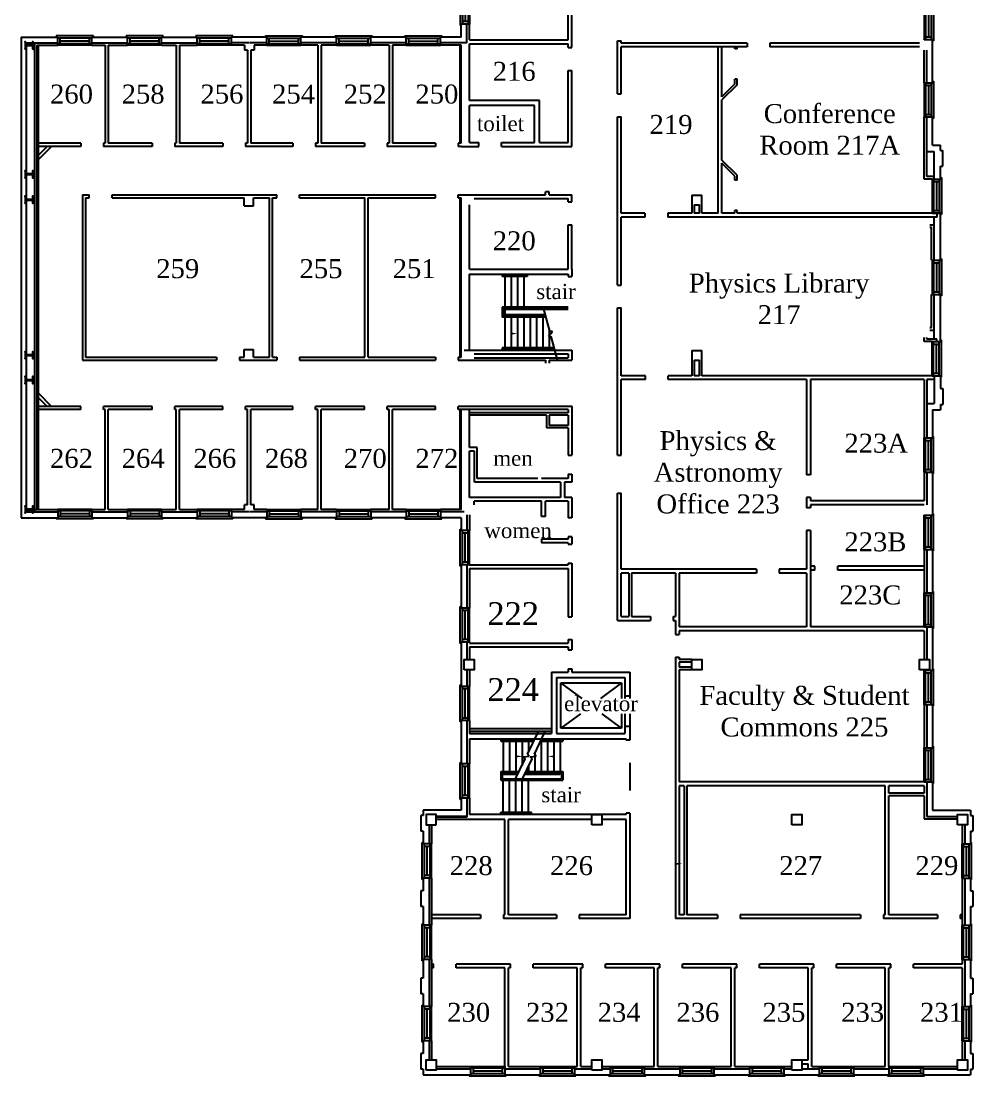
# Model space of a CAD drawing. Extents: x 1193 to 2698, y 95 to 2621.
# Drawn here: x 1193 to 2698, y 95 to 1763 of the extents above; entities that cross this region are included whole.
import ezdxf

# ---------------------------------------------------------------- set-up
doc = ezdxf.new("R2010")
doc.units = 0
doc.header["$LTSCALE"] = 40
doc.header["$MEASUREMENT"] = 0
doc.layers.get('0').update_dxf_attribs({"linetype": 'CONTINUOUS'})
for name, color, linetype in [('A-FLOR-ELTR', 3, 'CONTINUOUS'), ('A-FLOR-STRS', 1, 'CONTINUOUS'), ('A-GLAZ', 4, 'CONTINUOUS'), ('A-STRS-RAIL', 1, 'CONTINUOUS'), ('A-WALL', 14, 'CONTINUOUS'), ('S-COLS', 7, 'CONTINUOUS')]:
    doc.layers.add(name, color=color, linetype=linetype)
doc.styles.add('SIMPLEX', font='TIMES.TTF', dxfattribs={"height": 36})

# ---------------------------------------------------------------- blocks, each defined once
blk = doc.blocks.new('AD081', base_point=(976.415, 314.205))
for p, q in [((976.353, 314.849), (976.314, 314.205)), ((976.353, 314.849), (976.477, 313.561)), ((975.415, 314.205), (976.314, 314.205)), ((976.477, 313.561), (976.516, 314.205)), ((976.516, 314.205), (977.415, 314.205))]:
    blk.add_line(p, q)
blk = doc.blocks.new('WDO')
at = {"layer": 'A-GLAZ'}
for p, q in [((2681.4, 408.1), (2681.4, 462.1)), ((2683.6, 408.1), (2683.6, 462.1)), ((2683.6, 458.1), (2692.6, 458.1)), ((2688.1, 412.1), (2688.1, 458.1)), ((2692.6, 408.1), (2692.6, 462.1)), ((2696.3, 464.4), (2694.4, 464.4)), ((2696.3, 405.8), (2696.3, 464.4)), ((2683.6, 412.1), (2692.6, 412.1)), ((2694.4, 405.8), (2696.3, 405.8))]:
    blk.add_line(p, q, dxfattribs=at)
at = {"layer": 'A-WALL'}
for p, q in [((2681.4, 462.1), (2694.4, 462.1)), ((2681.4, 408.1), (2694.4, 408.1))]:
    blk.add_line(p, q, dxfattribs=at)

msp = doc.modelspace()

# ---------------------------------------------------------------- linework, layer by layer
at = {"color": 0, "lineweight": -2}
for p, q in [((2016.4, 980), (2016.4, 1004)), ((2016.4, 944), (2016.4, 938))]:
    msp.add_line(p, q, dxfattribs=at)
at = {"layer": 'A-FLOR-ELTR'}
for p, q in [((2047, 717), (2143, 717)), ((2047, 645), (2047, 717)), ((2080.3, 692), (2047, 717)), ((2143, 717), (2109.7, 692)), ((2143, 717), (2143, 692)), ((2077.7, 668), (2047, 645)), ((2143, 645), (2112.3, 668)), ((2143, 668), (2143, 645)), ((2143, 645), (2047, 645))]:
    msp.add_line(p, q, dxfattribs=at)
at = {"layer": 'A-FLOR-STRS'}
for p, q in [((1958.2, 1363), (1958.2, 1243)), ((1968.2, 1363), (1968.2, 1307)), ((1978.2, 1363), (1978.2, 1307)), ((1988.2, 1363), (1988.2, 1307)), ((1968.2, 1299), (1968.2, 1243)), ((1978.2, 1299), (1978.2, 1243)), ((1988.2, 1299), (1988.2, 1243)), ((1998.2, 1299), (1998.2, 1243)), ((2008.2, 1299), (2008.2, 1243)), ((2018.2, 1299), (2018.2, 1243)), ((2028.2, 1276.4), (2028.2, 1243)), ((1955.8, 628.5), (1955.8, 572.5)), ((1965.8, 628.5), (1965.8, 572.5)), ((1975.8, 628.5), (1975.8, 572.5)), ((1985.8, 628.5), (1985.8, 586.2)), ((1995.8, 628.5), (1995.8, 607.2)), ((2015.8, 628.5), (2015.8, 572.5)), ((2025.8, 628.5), (2025.8, 572.5)), ((2035.8, 628.5), (2035.8, 572.5)), ((2045.8, 628.5), (2045.8, 572.5)), ((2005.8, 606.4), (2005.8, 572.5)), ((1995.8, 585.4), (1995.8, 572.5)), ((1955.8, 508.5), (1955.8, 564.5)), ((1965.8, 508.5), (1965.8, 564.5)), ((1975.8, 508.5), (1975.8, 564.5)), ((1985.8, 508.5), (1985.8, 564.5)), ((1995.8, 508.5), (1995.8, 564.5))]:
    msp.add_line(p, q, dxfattribs=at)
for points in [[(1969.3, 1270.6), (1969.3, 1267.6), (1978.3, 1269.1)], [(1977.3, 602), (1977.3, 599), (1986.3, 600.5)], [(2035.2, 599), (2035.2, 602), (2026.2, 600.5)]]:
    msp.add_solid(points, dxfattribs=at)
at = {"layer": 'A-GLAZ'}
for p, q in [((1827.4, 405.8), (1827.4, 464.4)), ((1827.4, 464.4), (1829.4, 464.4)), ((1831.2, 408.1), (1831.2, 462.1)), ((1840.2, 458.1), (1831.2, 458.1)), ((1835.7, 412.1), (1835.7, 458.1)), ((1840.2, 408.1), (1840.2, 462.1)), ((1842.4, 408.1), (1842.4, 462.1)), ((2681.4, 408.1), (2681.4, 462.1)), ((2683.6, 408.1), (2683.6, 462.1)), ((2683.6, 458.1), (2692.6, 458.1)), ((2688.1, 412.1), (2688.1, 458.1)), ((2692.6, 408.1), (2692.6, 462.1)), ((2696.3, 464.4), (2694.4, 464.4)), ((2696.3, 405.8), (2696.3, 464.4)), ((1829.4, 405.8), (1827.4, 405.8)), ((1840.2, 412.1), (1831.2, 412.1)), ((2683.6, 412.1), (2692.6, 412.1)), ((2694.4, 405.8), (2696.3, 405.8))]:
    msp.add_line(p, q, dxfattribs=at)
at = {"layer": 'A-STRS-RAIL'}
for p, q in [((1954.2, 1363), (1954.2, 1359.1)), ((1993.7, 1359.1), (1954.2, 1359.1)), ((1956.2, 1363), (1956.2, 1361.1)), ((1991.7, 1361.1), (1956.2, 1361.1)), ((1991.7, 1363), (1991.7, 1361.1)), ((1993.7, 1363), (1993.7, 1359.1)), ((2058.4, 1311), (1954.2, 1311)), ((1954.2, 1311), (1954.2, 1295)), ((2058.4, 1309), (1956.2, 1309)), ((1956.2, 1309), (1956.2, 1297)), ((2058.4, 1307), (1958.2, 1307)), ((2023.2, 1295), (1954.2, 1295)), ((2022.7, 1297), (1956.2, 1297)), ((2022.2, 1299), (1958.2, 1299)), ((2036.1, 1246.8), (1954.2, 1246.8)), ((1954.2, 1246.8), (1954.2, 1243)), ((2036.7, 1244.8), (1956.2, 1244.8)), ((1956.2, 1244.8), (1956.2, 1243)), ((1952.1, 628.5), (1952.1, 624.6)), ((1952.1, 624.6), (2004.1, 624.6)), ((1954.1, 628.5), (1954.1, 626.6)), ((1954.1, 626.6), (2005.1, 626.6)), ((2005.8, 628.5), (2005.8, 628.1)), ((2014.5, 624.6), (2049.8, 624.6)), ((2015.5, 626.6), (2047.8, 626.6)), ((2047.8, 628.5), (2047.8, 626.6)), ((2049.8, 628.5), (2049.8, 624.6)), ((1952.1, 576.5), (1952.1, 563)), ((1952.1, 576.5), (1981.2, 576.5)), ((1954.1, 574.5), (1954.1, 565)), ((1954.1, 574.5), (1980.2, 574.5)), ((1955.8, 572.5), (1979.3, 572.5)), ((1989.6, 572.5), (2045.8, 572.5)), ((1990.6, 574.5), (2047.8, 574.5)), ((1991.6, 576.5), (2049.8, 576.5)), ((2047.8, 574.5), (2047.8, 565)), ((2049.8, 576.5), (2049.8, 563)), ((1952.1, 563), (2049.8, 563)), ((1954.1, 565), (2047.8, 565)), ((1952.1, 512.3), (2000.5, 512.3)), ((1952.1, 508.5), (1952.1, 512.3)), ((1954.1, 510.3), (1998.5, 510.3)), ((1954.1, 508.5), (1954.1, 510.3)), ((1998.5, 508.5), (1998.5, 510.3)), ((2000.5, 508.5), (2000.5, 512.3))]:
    msp.add_line(p, q, dxfattribs=at)
at = {"layer": 'A-WALL'}
for p, q in [((2058.4, 1733.5), (2058.4, 1802.6)), ((2064.4, 1721.3), (2064.4, 1802.6)), ((1889.4, 1738), (1889.4, 1758.4)), ((1898.4, 1729), (1898.4, 1758.4)), ((1902.4, 1733.5), (1902.4, 1758.4)), ((1193.4, 1738), (1193.4, 978)), ((1193.4, 1738), (1251.4, 1738)), ((1305.4, 1738), (1361.6, 1738)), ((1415.6, 1738), (1471.9, 1738)), ((1581.9, 1738), (1525.6, 1738)), ((1692.1, 1738), (1635.9, 1738)), ((1802.4, 1738), (1746.1, 1738)), ((1889.4, 1738), (1856.4, 1738)), ((1201.4, 1729), (1201.4, 987)), ((1201.4, 1729), (1251.4, 1729)), ((1213.9, 1717.5), (1213.9, 1729)), ((1214.4, 1729), (1214.4, 987)), ((1218.4, 1725), (1218.4, 991)), ((1218.4, 1725), (1251.4, 1725)), ((1220.4, 1725), (1220.4, 991)), ((1305.4, 1729), (1361.6, 1729)), ((1305.4, 1725), (1326.1, 1725)), ((1326.1, 1725), (1326.1, 1570)), ((1331.1, 1725), (1331.1, 1570)), ((1331.1, 1725), (1361.6, 1725)), ((1415.6, 1729), (1471.9, 1729)), ((1415.7, 1725), (1438.6, 1725)), ((1438.6, 1725), (1438.6, 1570)), ((1443.6, 1725), (1443.6, 1570)), ((1443.6, 1725), (1471.9, 1725)), ((1553.4, 1729), (1525.6, 1729)), ((1546.6, 1725), (1525.6, 1725)), ((1546.6, 1725), (1546.6, 1717.3)), ((1581.9, 1729), (1554.4, 1729)), ((1581.9, 1725), (1561.7, 1725)), ((1561.7, 1725), (1561.7, 1717.3)), ((1692.1, 1729), (1635.9, 1729)), ((1662.6, 1725), (1635.9, 1725)), ((1662.6, 1725), (1662.6, 1570)), ((1667.6, 1725), (1667.6, 1570)), ((1692.1, 1725), (1667.6, 1725)), ((1802.4, 1729), (1746.1, 1729)), ((1775.4, 1725), (1746.7, 1725)), ((1775.4, 1725), (1775.4, 1570)), ((1780.4, 1725), (1780.4, 1570)), ((1802.4, 1725), (1780.4, 1725)), ((1898.4, 1729), (1856.4, 1729)), ((1889.4, 1725), (1856.4, 1725)), ((1887.4, 1570), (1887.4, 1725)), ((1889.4, 1570), (1889.4, 1725)), ((1902.4, 1733.5), (2058.4, 1733.5)), ((1902.4, 1727.5), (2058.4, 1727.5)), ((1902.4, 1637.7), (1902.4, 1727.5)), ((2058.4, 1721.3), (2058.4, 1727.5)), ((2058.4, 1721.3), (2064.4, 1721.3)), ((2136.4, 1648.1), (2136.4, 1732.1)), ((2136.4, 1732.1), (2142.4, 1732.1)), ((2142.4, 1728.5), (2142.4, 1732.1)), ((2341.2, 1728.5), (2142.4, 1728.5)), ((2142.4, 1648.1), (2142.4, 1722.5)), ((2341.2, 1722.5), (2142.4, 1722.5)), ((2295.4, 1459.5), (2295.4, 1722.5)), ((2301.4, 1643.4), (2301.4, 1722.5)), ((2321.9, 1722.5), (2301.4, 1722.5)), ((2321.9, 1719.4), (2321.9, 1722.5)), ((2325.4, 1719.4), (2321.9, 1719.4)), ((2341.2, 1722.5), (2325.4, 1722.5)), ((2325.4, 1719.4), (2325.4, 1722.5)), ((2341.2, 1728.5), (2341.2, 1722.5)), ((2613.9, 1728.5), (2377.2, 1728.5)), ((2377.2, 1728.5), (2377.2, 1722.5)), ((2613.9, 1722.5), (2377.2, 1722.5)), ((2621.4, 1733.5), (2621.4, 1734.2)), ((2625.4, 1733.5), (2625.4, 1734.2)), ((2634.4, 1665.7), (2634.4, 1734.2)), ((1551.4, 1717.3), (1546.6, 1717.3)), ((1551.4, 1717.3), (1551.4, 1570)), ((1556.4, 1717.3), (1556.4, 1570)), ((1561.7, 1717.3), (1556.4, 1717.3)), ((2621.4, 1665.7), (2621.4, 1717.5)), ((2625.4, 1665.7), (2625.4, 1717.5)), ((2058.4, 1571), (2058.4, 1685.3)), ((2058.4, 1685.3), (2064.4, 1685.3)), ((2064.4, 1565), (2064.4, 1685.3)), ((2325.4, 1671.4), (2321.9, 1671.4)), ((2321.9, 1663.9), (2321.9, 1671.4)), ((2325.4, 1662.5), (2325.4, 1671.4)), ((2321.9, 1663.9), (2301.4, 1643.4)), ((2325.4, 1662.5), (2301.4, 1638.5)), ((2013.2, 1637.7), (1902.4, 1637.7)), ((2013.2, 1571), (2013.2, 1637.7)), ((2136.4, 1648.1), (2142.4, 1648.1)), ((2301.4, 1543.5), (2301.4, 1638.5)), ((2005.2, 1629.7), (1902.4, 1629.7)), ((1902.4, 1571), (1902.4, 1629.7)), ((2005.2, 1571), (2005.2, 1629.7)), ((2136.4, 1345.8), (2136.4, 1612.1)), ((2136.4, 1612.1), (2142.4, 1612.1)), ((2142.4, 1459.5), (2142.4, 1612.1)), ((2621.4, 1513.5), (2621.4, 1611.7)), ((2625.4, 1517.5), (2625.4, 1611.7)), ((2634.4, 1567.2), (2634.4, 1611.7)), ((1287.8, 1570), (1220.4, 1570)), ((1287.8, 1570), (1287.8, 1565)), ((1326.1, 1570), (1323.8, 1570)), ((1323.8, 1570), (1323.8, 1565)), ((1400.6, 1570), (1331.1, 1570)), ((1400.6, 1570), (1400.6, 1565)), ((1438.6, 1570), (1436.6, 1570)), ((1436.6, 1570), (1436.6, 1565)), ((1512.4, 1570), (1443.6, 1570)), ((1512.4, 1570), (1512.4, 1565)), ((1551.4, 1570), (1548.4, 1570)), ((1548.4, 1570), (1548.4, 1565)), ((1623, 1570), (1556.4, 1570)), ((1623, 1570), (1623, 1565)), ((1662.6, 1570), (1659, 1570)), ((1659, 1570), (1659, 1565)), ((1736.2, 1570), (1667.6, 1570)), ((1736.2, 1570), (1736.2, 1565)), ((1775.4, 1570), (1772.2, 1570)), ((1772.2, 1570), (1772.2, 1565)), ((1848.6, 1570), (1780.4, 1570)), ((1848.6, 1570), (1848.6, 1565)), ((1889.4, 1570), (1884.6, 1570)), ((1884.6, 1570), (1884.6, 1565)), ((1902.4, 1571), (1917.1, 1571)), ((1917.1, 1565), (1917.1, 1571)), ((1953.1, 1565), (1953.1, 1571)), ((1953.1, 1571), (2005.2, 1571)), ((2013.2, 1571), (2058.4, 1571)), ((1287.8, 1565), (1220.4, 1565)), ((1220.4, 1550.7), (1234.7, 1565)), ((1220.4, 1543.6), (1241.7, 1565)), ((1400.6, 1565), (1323.8, 1565)), ((1512.4, 1565), (1436.6, 1565)), ((1623, 1565), (1548.4, 1565)), ((1736.2, 1565), (1659, 1565)), ((1848.6, 1565), (1772.2, 1565)), ((1889.4, 1565), (1884.6, 1565)), ((1889.4, 1565), (1917.1, 1565)), ((1953.1, 1565), (2064.4, 1565)), ((2625.4, 1557.2), (2636.9, 1557.2)), ((2634.4, 1567.2), (2646.9, 1567.2)), ((2636.9, 1513.5), (2636.9, 1557.2)), ((2646.9, 1558.7), (2646.9, 1567.2)), ((2646.9, 1558.7), (2650.9, 1558.7)), ((2650.9, 1533.7), (2650.9, 1558.7)), ((2325.4, 1519.5), (2301.4, 1543.5)), ((2321.9, 1518), (2301.4, 1538.5)), ((2301.4, 1459.5), (2301.4, 1538.5)), ((2321.9, 1511.7), (2321.9, 1518)), ((2325.4, 1511.7), (2325.4, 1519.5)), ((2646.9, 1513.5), (2646.9, 1533.7)), ((2646.9, 1533.7), (2650.9, 1533.7)), ((2325.4, 1511.7), (2321.9, 1511.7)), ((2633.9, 1513.5), (2621.4, 1513.5)), ((2636.9, 1517.5), (2625.4, 1517.5)), ((1290.4, 1488.5), (1290.4, 1227)), ((1290.4, 1488.5), (1301.2, 1488.5)), ((1301.2, 1483.5), (1301.2, 1488.5)), ((1337.2, 1488.5), (1597.5, 1488.5)), ((1337.2, 1483.5), (1337.2, 1488.5)), ((1597.5, 1483.5), (1597.5, 1488.5)), ((1633.5, 1488.5), (1848.5, 1488.5)), ((1633.5, 1483.5), (1633.5, 1488.5)), ((1848.5, 1483.5), (1848.5, 1488.5)), ((1884.5, 1488.5), (2022.4, 1488.5)), ((1884.5, 1483.5), (1884.5, 1488.5)), ((2028.4, 1493.3), (2022.4, 1493.3)), ((2022.4, 1488.5), (2022.4, 1493.3)), ((2028.4, 1488.5), (2028.4, 1493.3)), ((2028.4, 1488.5), (2064.4, 1488.5)), ((2064.4, 1477.3), (2064.4, 1488.5)), ((2253.9, 1488.1), (2253.9, 1459.5)), ((2253.9, 1488.1), (2269.9, 1488.1)), ((2269.9, 1459.5), (2269.9, 1488.1)), ((1295.4, 1483.5), (1295.4, 1232)), ((1295.4, 1483.5), (1301.2, 1483.5)), ((1337.2, 1483.5), (1546.2, 1483.5)), ((1546.2, 1471), (1546.2, 1483.5)), ((1546.2, 1471), (1560.7, 1471)), ((1560.7, 1471), (1560.7, 1483.5)), ((1560.7, 1483.5), (1586.1, 1483.5)), ((1586.1, 1232), (1586.1, 1483.5)), ((1591.1, 1232), (1591.1, 1483.5)), ((1591.1, 1483.5), (1597.5, 1483.5)), ((1633.5, 1483.5), (1737.1, 1483.5)), ((1737.1, 1232), (1737.1, 1483.5)), ((1742.1, 1232), (1742.1, 1483.5)), ((1742.1, 1483.5), (1848.5, 1483.5)), ((1884.5, 1483.5), (1889.4, 1483.5)), ((1887.4, 1232), (1887.4, 1483.5)), ((1889.4, 1232), (1889.4, 1483.5)), ((1902.4, 1371), (1902.4, 1472.5)), ((1909.9, 1482.5), (2058.4, 1482.5)), ((2058.4, 1477.3), (2058.4, 1482.5)), ((2058.4, 1477.3), (2064.4, 1477.3)), ((2257.9, 1472.5), (2257.9, 1459.5)), ((2257.9, 1472.5), (2265.9, 1472.5)), ((2265.9, 1459.5), (2265.9, 1472.5)), ((2179.9, 1459.5), (2142.4, 1459.5)), ((2142.4, 1345.8), (2142.4, 1453.2)), ((2179.9, 1453.2), (2142.4, 1453.2)), ((2179.9, 1459.5), (2179.9, 1453.2)), ((2253.9, 1459.5), (2215.9, 1459.5)), ((2215.9, 1459.5), (2215.9, 1453.2)), ((2641.3, 1453.2), (2215.9, 1453.2)), ((2265.9, 1459.5), (2257.9, 1459.5)), ((2295.4, 1459.5), (2269.9, 1459.5)), ((2321.9, 1459.5), (2301.4, 1459.5)), ((2325.4, 1463.7), (2321.9, 1463.7)), ((2321.9, 1459.5), (2321.9, 1463.7)), ((2325.4, 1459.5), (2325.4, 1463.7)), ((2646.9, 1459.5), (2325.4, 1459.5)), ((2636.9, 1385), (2636.9, 1453.2)), ((2641.3, 1459.5), (2641.3, 1453.2)), ((2646.9, 1385), (2646.9, 1459.5)), ((2058.4, 1371), (2058.4, 1441.3)), ((2058.4, 1441.3), (2064.4, 1441.3)), ((2064.4, 1371), (2064.4, 1441.3)), ((2630.1, 1441.2), (2636.9, 1441.2)), ((2630.1, 1437.2), (2632.9, 1437.2)), ((2632.9, 1385), (2632.9, 1437.2)), ((1902.4, 1371), (2058.4, 1371)), ((2064.4, 1371), (2064.4, 1359.2)), ((1901.9, 1363), (2058.4, 1363)), ((1902.4, 1243), (1902.4, 1363)), ((2058.4, 1363), (2058.4, 1359.2)), ((2058.4, 1359.2), (2064.4, 1359.2)), ((2136.4, 1345.8), (2142.4, 1345.8)), ((2632.9, 1278.7), (2632.9, 1331)), ((2636.9, 1260.5), (2636.9, 1331)), ((2646.9, 1256.5), (2646.9, 1331)), ((2136.4, 1076.9), (2136.4, 1309.8)), ((2136.4, 1309.8), (2142.4, 1309.8)), ((2142.4, 1202.5), (2142.4, 1309.8)), ((2630.1, 1278.7), (2632.9, 1278.7)), ((2630.1, 1274.7), (2636.9, 1274.7)), ((2621.4, 1256.5), (2621.4, 1262.7)), ((2633.9, 1256.5), (2621.4, 1256.5)), ((2625.4, 1260.5), (2625.4, 1262.7)), ((2641.3, 1260.5), (2625.4, 1260.5)), ((2641.3, 1256.5), (2641.3, 1260.5)), ((1546.2, 1243.8), (1560.7, 1243.8)), ((1546.2, 1232), (1546.2, 1243.8)), ((1560.7, 1232), (1560.7, 1243.8)), ((1893.9, 1243), (2064.4, 1243)), ((1909.9, 1237), (2058.4, 1237)), ((2058.4, 1237), (2058.4, 1231)), ((2064.4, 1243), (2064.4, 1227)), ((2253.9, 1242.6), (2253.9, 1202.5)), ((2253.9, 1242.6), (2269.9, 1242.6)), ((2269.9, 1202.5), (2269.9, 1242.6)), ((1290.4, 1227), (1502.5, 1227)), ((1295.4, 1232), (1502.5, 1232)), ((1502.5, 1232), (1502.5, 1227)), ((1538.5, 1232), (1546.2, 1232)), ((1538.5, 1232), (1538.5, 1227)), ((1538.5, 1227), (1597.5, 1227)), ((1560.7, 1232), (1586.1, 1232)), ((1591.1, 1232), (1597.5, 1232)), ((1597.5, 1232), (1597.5, 1227)), ((1633.5, 1232), (1737.1, 1232)), ((1633.5, 1232), (1633.5, 1227)), ((1633.5, 1227), (1848.5, 1227)), ((1742.1, 1232), (1848.5, 1232)), ((1848.5, 1232), (1848.5, 1227)), ((1884.5, 1232), (1889.4, 1232)), ((1884.5, 1232), (1884.5, 1227)), ((1884.5, 1227), (2022.4, 1227)), ((1909.9, 1231), (2058.4, 1231)), ((2022.4, 1227), (2022.4, 1222.1)), ((2028.4, 1227), (2064.4, 1227)), ((2028.4, 1227), (2028.4, 1222.1)), ((2257.9, 1227), (2257.9, 1202.5)), ((2257.9, 1227), (2265.9, 1227)), ((2265.9, 1202.5), (2265.9, 1227)), ((2180.7, 1202.5), (2142.4, 1202.5)), ((2180.7, 1196.5), (2180.7, 1202.5)), ((2253.9, 1202.5), (2216.7, 1202.5)), ((2216.7, 1196.5), (2216.7, 1202.5)), ((2265.9, 1202.5), (2257.9, 1202.5)), ((2633.9, 1202.5), (2269.9, 1202.5)), ((2636.9, 1202.5), (2636.9, 1158.7)), ((2646.9, 1202.5), (2646.9, 1182.2)), ((2142.4, 1076.9), (2142.4, 1196.5)), ((2180.7, 1196.5), (2142.4, 1196.5)), ((2435.4, 1196.5), (2216.7, 1196.5)), ((2435.4, 1196.5), (2435.4, 1046)), ((2441.4, 1196.5), (2441.4, 1046)), ((2621.4, 1196.5), (2441.4, 1196.5)), ((2621.4, 1196.5), (2621.4, 1104.2)), ((2625.4, 1196.5), (2625.4, 1104.2)), ((2636.9, 1196.5), (2625.4, 1196.5)), ((1220.4, 1175.3), (1241.7, 1154)), ((1220.4, 1168.2), (1234.7, 1154)), ((2646.9, 1182.2), (2650.9, 1182.2)), ((2650.9, 1182.2), (2650.9, 1157.2)), ((1287.8, 1154), (1220.4, 1154)), ((1287.8, 1149), (1287.8, 1154)), ((1400.6, 1154), (1323.8, 1154)), ((1323.8, 1149), (1323.8, 1154)), ((1400.6, 1149), (1400.6, 1154)), ((1512.4, 1154), (1436.6, 1154)), ((1436.6, 1149), (1436.6, 1154)), ((1512.4, 1149), (1512.4, 1154)), ((1623, 1154), (1548.4, 1154)), ((1548.4, 1149), (1548.4, 1154)), ((1623, 1149), (1623, 1154)), ((1736.2, 1154), (1659, 1154)), ((1659, 1149), (1659, 1154)), ((1736.2, 1149), (1736.2, 1154)), ((1848.6, 1154), (1772.2, 1154)), ((1772.2, 1149), (1772.2, 1154)), ((1848.6, 1149), (1848.6, 1154)), ((2064.5, 1154), (1884.6, 1154)), ((1884.6, 1149), (1884.6, 1154)), ((2064.4, 1154), (2064.4, 1076.6)), ((2625.4, 1158.7), (2636.9, 1158.7)), ((2646.9, 1157.2), (2646.9, 1148.7)), ((2646.9, 1157.2), (2650.9, 1157.2)), ((1287.8, 1149), (1220.4, 1149)), ((1326.1, 1149), (1323.8, 1149)), ((1326.1, 991), (1326.1, 1149)), ((1400.6, 1149), (1331.1, 1149)), ((1331.1, 991), (1331.1, 1149)), ((1438.6, 1149), (1436.6, 1149)), ((1438.6, 991), (1438.6, 1149)), ((1443.6, 991), (1443.6, 1149)), ((1512.4, 1149), (1443.6, 1149)), ((1551.4, 1149), (1548.4, 1149)), ((1551.4, 998.1), (1551.4, 1149)), ((1556.4, 998.1), (1556.4, 1149)), ((1623, 1149), (1556.4, 1149)), ((1662.6, 1149), (1659, 1149)), ((1662.6, 991), (1662.6, 1149)), ((1736.2, 1149), (1667.6, 1149)), ((1667.6, 991), (1667.6, 1149)), ((1775.4, 1149), (1772.2, 1149)), ((1775.4, 991), (1775.4, 1149)), ((1780.4, 991), (1780.4, 1149)), ((1848.6, 1149), (1780.4, 1149)), ((2058.4, 1149), (1884.6, 1149)), ((1887.4, 991), (1887.4, 1149)), ((1889.4, 991), (1889.4, 1149)), ((1902.4, 1089), (1902.4, 1149)), ((2058.4, 1144), (1902.4, 1144)), ((2024.4, 1140), (1902.4, 1140)), ((2024.4, 1140), (2024.4, 1120)), ((2028.4, 1140), (2028.4, 1124)), ((2058.4, 1140), (2028.4, 1140)), ((2058.4, 1149), (2058.4, 1144)), ((2058.4, 1140), (2058.4, 1124)), ((2634.4, 1148.7), (2646.9, 1148.7)), ((2634.4, 1148.7), (2634.4, 1104.2)), ((2058.4, 1120), (2024.4, 1120)), ((2058.4, 1124), (2028.4, 1124)), ((2058.4, 1120), (2058.4, 1076.6)), ((1914.4, 1089), (1902.4, 1089)), ((1914.4, 1040), (1914.4, 1089)), ((1902.4, 1010), (1902.4, 1083)), ((1910.4, 1083), (1902.4, 1083)), ((1910.4, 1034), (1910.4, 1083)), ((2058.4, 1076.6), (2064.4, 1076.6)), ((2136.4, 1076.9), (2142.4, 1076.9)), ((2010.4, 1040), (1914.4, 1040)), ((2058.4, 1040), (2016.4, 1040)), ((2058.4, 1046.6), (2058.4, 1040)), ((2058.4, 1046.6), (2064.4, 1046.6)), ((2064.4, 1046.6), (2064.4, 1034)), ((2441.4, 1046), (2435.4, 1046)), ((2621.4, 1050.2), (2621.4, 1004.5)), ((2625.4, 1050.2), (2625.4, 998.5)), ((2634.4, 1050.2), (2634.4, 981.7)), ((2046.4, 1034), (1910.4, 1034)), ((2046.4, 1034), (2046.4, 1010)), ((2052.4, 1034), (2052.4, 1010)), ((2064.4, 1034), (2052.4, 1034)), ((2046.4, 1010), (1902.4, 1010)), ((2016.4, 1004), (1909.9, 1004)), ((1909.9, 998.5), (1909.9, 1004)), ((2058.4, 1004), (2022.4, 1004)), ((2022.4, 980), (2022.4, 1004)), ((2064.4, 1010), (2052.4, 1010)), ((2058.4, 1004), (2058.4, 977.8)), ((2064.4, 1010), (2064.4, 977.8)), ((2136.4, 815.5), (2136.4, 1016.9)), ((2136.4, 1016.9), (2142.4, 1016.9)), ((2142.4, 896.5), (2142.4, 1016.9)), ((2441.4, 1010), (2435.4, 1010)), ((2435.4, 1010), (2435.4, 993.6)), ((2441.4, 1010), (2441.4, 1004.5)), ((2621.4, 1004.5), (2441.4, 1004.5)), ((1201.4, 987), (1251.4, 987)), ((1214.4, 991), (1251.4, 991)), ((1305.4, 991), (1326.1, 991)), ((1305.4, 987), (1361.6, 987)), ((1331.1, 991), (1361.6, 991)), ((1415.6, 991), (1438.6, 991)), ((1415.6, 987), (1471.9, 987)), ((1443.6, 991), (1471.9, 991)), ((1546.6, 991), (1525.6, 991)), ((1553.4, 987), (1525.6, 987)), ((1551.4, 998.1), (1546.6, 998.1)), ((1546.6, 991), (1546.6, 998.1)), ((1581.9, 987), (1554.4, 987)), ((1561.7, 998.1), (1556.4, 998.1)), ((1561.7, 991), (1561.7, 998.1)), ((1581.9, 991), (1561.7, 991)), ((1662.6, 991), (1635.9, 991)), ((1692.1, 987), (1635.9, 987)), ((1692.1, 991), (1667.6, 991)), ((1775.4, 991), (1746.1, 991)), ((1802.4, 987), (1746.1, 987)), ((1802.4, 991), (1780.4, 991)), ((1889.4, 991), (1856.4, 991)), ((1893.9, 987), (1856.4, 987)), ((2441.4, 993.6), (2435.4, 993.6)), ((2621.4, 998.5), (2441.4, 998.5)), ((2441.4, 998.5), (2441.4, 993.6)), ((1193.4, 978), (1251.4, 978)), ((1305.4, 978), (1361.6, 978)), ((1415.6, 978), (1471.9, 978)), ((1581.9, 978), (1525.6, 978)), ((1692.1, 978), (1635.9, 978)), ((1802.4, 978), (1746.1, 978)), ((1889.4, 978), (1856.4, 978)), ((1889.4, 978), (1889.4, 957.5)), ((1898.4, 982.5), (1898.4, 957.5)), ((1902.4, 982.5), (1902.4, 957.5)), ((2022.4, 980), (2016.4, 980)), ((2064.4, 977.8), (2058.4, 977.8)), ((2621.4, 982.5), (2621.4, 981.7)), ((2625.4, 982.5), (2625.4, 981.7)), ((2435.4, 957.6), (2435.4, 896.5)), ((2441.4, 957.6), (2435.4, 957.6)), ((2441.4, 957.6), (2441.4, 805.2)), ((2058.4, 944), (2016.4, 944)), ((2058.4, 938), (2016.4, 938)), ((2064.4, 947.8), (2058.4, 947.8)), ((2058.4, 947.8), (2058.4, 944)), ((2058.4, 938), (2058.4, 935.9)), ((2058.4, 935.9), (2064.4, 935.9)), ((2064.4, 947.8), (2064.4, 935.9)), ((2621.4, 927.7), (2621.4, 859.2)), ((2625.4, 927.7), (2625.4, 859.2)), ((2634.4, 927.7), (2634.4, 859.2)), ((1889.4, 903.5), (1889.4, 835)), ((1898.4, 903.5), (1898.4, 835)), ((1902.4, 903.5), (2058.4, 903.5)), ((2058.4, 905.9), (2058.4, 903.5)), ((2058.4, 905.9), (2064.4, 905.9)), ((2064.4, 905.9), (2064.4, 821.1)), ((2448.7, 901.2), (2441.4, 901.2)), ((2448.7, 895.2), (2448.7, 901.2)), ((2621.4, 901.2), (2484.7, 901.2)), ((2484.7, 895.2), (2484.7, 901.2)), ((1902.4, 897.5), (2058.4, 897.5)), ((1902.4, 897.5), (1902.4, 835)), ((2058.4, 897.5), (2058.4, 821.1)), ((2356, 896.5), (2142.4, 896.5)), ((2142.4, 821.5), (2142.4, 890.5)), ((2154.4, 890.5), (2142.4, 890.5)), ((2154.4, 890.5), (2154.4, 821.5)), ((2227.9, 890.5), (2158.4, 890.5)), ((2158.4, 890.5), (2158.4, 821.5)), ((2227.9, 890.5), (2227.9, 821.5)), ((2356, 890.5), (2233.9, 890.5)), ((2233.9, 890.5), (2233.9, 805.2)), ((2356, 896.5), (2356, 890.5)), ((2435.4, 896.5), (2392, 896.5)), ((2392, 896.5), (2392, 890.5)), ((2435.4, 890.5), (2392, 890.5)), ((2435.4, 890.5), (2435.4, 805.2)), ((2448.7, 895.2), (2441.4, 895.2)), ((2621.4, 895.2), (2484.7, 895.2)), ((2058.4, 821.1), (2064.4, 821.1)), ((2142.4, 821.5), (2154.4, 821.5)), ((2158.4, 821.5), (2188.4, 821.5)), ((2188.4, 821.5), (2188.4, 815.5)), ((2224.4, 821.5), (2227.9, 821.5)), ((2224.4, 821.5), (2224.4, 815.5)), ((2136.4, 815.5), (2188.4, 815.5)), ((2224.4, 815.5), (2227.9, 815.5)), ((2227.9, 815.5), (2227.9, 793.5)), ((2435.4, 805.2), (2233.9, 805.2)), ((2621.4, 805.2), (2441.4, 805.2)), ((2625.4, 805.2), (2625.4, 753.5)), ((2634.4, 805.2), (2634.4, 736.7)), ((2058.4, 785.1), (2064.4, 785.1)), ((2058.4, 785.1), (2058.4, 779.5)), ((2064.4, 785.1), (2064.4, 769.2)), ((2227.9, 793.5), (2233.9, 793.5)), ((2621.4, 799.2), (2233.9, 799.2)), ((2233.9, 799.2), (2233.9, 793.5)), ((2621.4, 799.2), (2621.4, 753.5)), ((1889.4, 781), (1889.4, 711.2)), ((1898.4, 781), (1898.4, 753.5)), ((1902.4, 781), (1902.4, 779.5)), ((1902.4, 779.5), (2058.4, 779.5)), ((1902.4, 773.5), (2058.4, 773.5)), ((1902.4, 773.5), (1902.4, 753.5)), ((2058.4, 773.5), (2058.4, 769.2)), ((2058.4, 769.2), (2064.4, 769.2)), ((2227.9, 757.5), (2227.9, 344.2)), ((2227.9, 757.5), (2233.9, 757.5)), ((2233.9, 757.5), (2233.9, 753.5)), ((2253.9, 753.5), (2233.9, 753.5)), ((1898.4, 737.5), (1898.4, 711.2)), ((1902.4, 737.5), (1902.4, 711.2)), ((2058.4, 739.2), (2058.4, 733.5)), ((2058.4, 739.2), (2064.4, 739.2)), ((2064.4, 739.2), (2064.4, 733.5)), ((2253.9, 749.5), (2233.9, 749.5)), ((2233.9, 749.5), (2233.9, 741.5)), ((2253.9, 741.5), (2233.9, 741.5)), ((2233.9, 737.5), (2233.9, 560.2)), ((2253.9, 737.5), (2233.9, 737.5)), ((2621.4, 737.5), (2621.4, 736.7)), ((2625.4, 737.5), (2625.4, 736.7)), ((2031.9, 733.5), (2031.9, 636.5)), ((2031.9, 733.5), (2058.4, 733.5)), ((2039.9, 725.5), (2147.9, 725.5)), ((2039.9, 725.5), (2039.9, 636.5)), ((2064.4, 733.5), (2155.9, 733.5)), ((2147.9, 725.5), (2147.9, 692)), ((2155.9, 733.5), (2155.9, 692)), ((2147.9, 696.5), (2155.9, 696.5)), ((2147.9, 668), (2147.9, 636.5)), ((2155.9, 668), (2155.9, 626.3)), ((2621.4, 682.7), (2621.4, 614.2)), ((2625.4, 682.7), (2625.4, 614.2)), ((2634.4, 682.7), (2634.4, 614.2)), ((1889.4, 657.2), (1889.4, 588.7)), ((1898.4, 657.2), (1898.4, 588.7)), ((1902.4, 657.2), (1902.4, 636.5)), ((1902.4, 644.5), (2031.9, 644.5)), ((1902.4, 640.5), (2031.9, 640.5)), ((1902.4, 636.5), (2031.9, 636.5)), ((2039.9, 636.5), (2147.9, 636.5)), ((2147.9, 648.5), (2155.9, 648.5)), ((1902.4, 628.5), (2149.9, 628.5)), ((1902.4, 628.5), (1902.4, 588.7)), ((2149.9, 626.3), (2149.9, 628.5)), ((2155.9, 626.3), (2149.9, 626.3)), ((2155.9, 626.3), (2155.9, 628.5)), ((2155.9, 590.3), (2155.9, 546.5)), ((2621.4, 560.2), (2233.9, 560.2)), ((2233.9, 554.2), (2233.9, 350.2)), ((2241.9, 554.2), (2233.9, 554.2)), ((2241.9, 554.2), (2241.9, 350.2)), ((2245.9, 554.2), (2245.9, 350.2)), ((2559.6, 554.2), (2245.9, 554.2)), ((2559.6, 350.2), (2559.6, 554.2)), ((2621.4, 554.2), (2565.6, 554.2)), ((2565.6, 542.2), (2565.6, 554.2)), ((2621.4, 554.2), (2621.4, 542.2)), ((2625.4, 560.2), (2625.4, 505.7)), ((2634.4, 560.2), (2634.4, 515.7)), ((1889.4, 534.7), (1889.4, 515.7)), ((1898.4, 534.7), (1898.4, 504.5)), ((1902.4, 534.7), (1902.4, 508.5)), ((2621.4, 542.2), (2565.6, 542.2)), ((2565.6, 350.2), (2565.6, 538.2)), ((2621.4, 538.2), (2565.6, 538.2)), ((2621.4, 538.2), (2621.4, 501.7)), ((1825.4, 507.2), (1825.4, 482.2)), ((1829.4, 507.2), (1825.4, 507.2)), ((1829.4, 515.7), (1829.4, 507.2)), ((1889.4, 515.7), (1829.4, 515.7)), ((1898.4, 505.7), (1849.9, 505.7)), ((1898.4, 504.5), (1849.9, 504.5)), ((1958.1, 500.5), (1849.9, 500.5)), ((2149.9, 508.5), (1902.4, 508.5)), ((1958.1, 350.2), (1958.1, 500.5)), ((2095.9, 500.5), (1964.1, 500.5)), ((1964.1, 350.2), (1964.1, 500.5)), ((2149.9, 500.5), (2111.9, 500.5)), ((2149.9, 508.5), (2149.9, 510.5)), ((2155.9, 510.5), (2149.9, 510.5)), ((2149.9, 350.2), (2149.9, 500.5)), ((2155.9, 510.5), (2155.9, 344.2)), ((2621.4, 501.7), (2673.9, 501.7)), ((2625.4, 505.7), (2673.9, 505.7)), ((2634.4, 515.7), (2694.4, 515.7)), ((2694.4, 515.7), (2694.4, 507.2)), ((2694.4, 507.2), (2698.4, 507.2)), ((2698.4, 507.2), (2698.4, 482.2)), ((1838.4, 491.7), (1838.4, 462.1)), ((1842.4, 491.7), (1842.4, 462.1)), ((2681.4, 491.7), (2681.4, 462.1)), ((2685.4, 491.7), (2685.4, 462.1)), ((1829.4, 482.2), (1825.4, 482.2)), ((1829.4, 482.2), (1829.4, 462.1)), ((2694.4, 482.2), (2694.4, 462.1)), ((2694.4, 482.2), (2698.4, 482.2)), ((1842.4, 462.1), (1829.4, 462.1)), ((2681.4, 462.1), (2694.4, 462.1)), ((1829.4, 408.1), (1829.4, 388)), ((1842.4, 408.1), (1829.4, 408.1)), ((1838.4, 408.1), (1838.4, 333.5)), ((1842.4, 408.1), (1842.4, 333.5)), ((2681.4, 408.1), (2681.4, 333.5)), ((2681.4, 408.1), (2694.4, 408.1)), ((2685.4, 408.1), (2685.4, 333.5)), ((2694.4, 408.1), (2694.4, 388)), ((1829.4, 388), (1825.4, 388)), ((1825.4, 388), (1825.4, 363)), ((2694.4, 388), (2698.4, 388)), ((2698.4, 388), (2698.4, 363)), ((1829.4, 363), (1825.4, 363)), ((1829.4, 363), (1829.4, 333.5)), ((2694.4, 363), (2694.4, 333.5)), ((2694.4, 363), (2698.4, 363)), ((1920, 350.2), (1842.4, 350.2)), ((1920, 344.2), (1842.4, 344.2)), ((1920, 350.2), (1920, 344.2)), ((1956, 350.2), (1956, 344.2)), ((1958.1, 350.2), (1956, 350.2)), ((2040, 344.2), (1956, 344.2)), ((2040, 350.2), (1964.1, 350.2)), ((2040, 350.2), (2040, 344.2)), ((2149.9, 350.2), (2076, 350.2)), ((2076, 350.2), (2076, 344.2)), ((2155.9, 344.2), (2076, 344.2)), ((2294.4, 344.2), (2227.9, 344.2)), ((2241.9, 350.2), (2233.9, 350.2)), ((2294.4, 350.2), (2245.9, 350.2)), ((2294.4, 350.2), (2294.4, 344.2)), ((2520.8, 350.2), (2330.4, 350.2)), ((2330.4, 350.2), (2330.4, 344.2)), ((2520.8, 344.2), (2330.4, 344.2)), ((2520.8, 350.2), (2520.8, 344.2)), ((2559.6, 350.2), (2556.8, 350.2)), ((2556.8, 350.2), (2556.8, 344.2)), ((2642.4, 344.2), (2556.8, 344.2)), ((2642.4, 350.2), (2565.6, 350.2)), ((2642.4, 350.2), (2642.4, 344.2)), ((2681.4, 350.2), (2678.4, 350.2)), ((2678.4, 350.2), (2678.4, 344.2)), ((2681.4, 344.2), (2678.4, 344.2)), ((1829.4, 279.5), (1829.4, 250)), ((1838.4, 279.5), (1838.4, 204.8)), ((1842.4, 279.5), (1842.4, 204.8)), ((1845.5, 272.2), (1842.4, 272.2)), ((1845.5, 266.2), (1845.5, 272.2)), ((1967.1, 272.2), (1881.5, 272.2)), ((1881.5, 266.2), (1881.5, 272.2)), ((1967.1, 266.2), (1967.1, 272.2)), ((2081.6, 272.2), (2003.1, 272.2)), ((2003.1, 266.2), (2003.1, 272.2)), ((2081.6, 266.2), (2081.6, 272.2)), ((2203.3, 272.2), (2117.6, 272.2)), ((2117.6, 266.2), (2117.6, 272.2)), ((2203.3, 266.2), (2203.3, 272.2)), ((2325.1, 272.2), (2239.3, 272.2)), ((2239.3, 266.2), (2239.3, 272.2)), ((2325.1, 266.2), (2325.1, 272.2)), ((2446.8, 272.2), (2361.1, 272.2)), ((2361.1, 266.2), (2361.1, 272.2)), ((2446.8, 266.2), (2446.8, 272.2)), ((2568.6, 272.2), (2482.8, 272.2)), ((2482.8, 266.2), (2482.8, 272.2)), ((2568.6, 266.2), (2568.6, 272.2)), ((2681.4, 272.2), (2604.6, 272.2)), ((2604.6, 266.2), (2604.6, 272.2)), ((2681.4, 279.5), (2681.4, 272.2)), ((2685.4, 279.5), (2685.4, 204.8)), ((2694.4, 279.5), (2694.4, 250)), ((1845.5, 266.2), (1842.4, 266.2)), ((1958.1, 266.2), (1881.5, 266.2)), ((1958.1, 110.2), (1958.1, 266.2)), ((1964.1, 110.2), (1964.1, 266.2)), ((1967.1, 266.2), (1964.1, 266.2)), ((2072.6, 266.2), (2003.1, 266.2)), ((2072.6, 110.2), (2072.6, 266.2)), ((2078.6, 110.2), (2078.6, 266.2)), ((2081.6, 266.2), (2078.6, 266.2)), ((2194.4, 266.2), (2117.6, 266.2)), ((2194.4, 110.2), (2194.4, 266.2)), ((2200.4, 110.2), (2200.4, 266.2)), ((2203.3, 266.2), (2200.4, 266.2)), ((2316.1, 266.2), (2239.3, 266.2)), ((2316.1, 110.2), (2316.1, 266.2)), ((2322.1, 110.2), (2322.1, 266.2)), ((2325.1, 266.2), (2322.1, 266.2)), ((2437.9, 266.2), (2361.1, 266.2)), ((2437.9, 120.5), (2437.9, 266.2)), ((2443.9, 110.2), (2443.9, 266.2)), ((2446.8, 266.2), (2443.9, 266.2)), ((2559.6, 266.2), (2482.8, 266.2)), ((2559.6, 110.2), (2559.6, 266.2)), ((2565.6, 110.2), (2565.6, 266.2)), ((2568.6, 266.2), (2565.6, 266.2)), ((2681.4, 266.2), (2604.6, 266.2)), ((2681.4, 266.2), (2681.4, 204.8)), ((1825.4, 250), (1825.4, 225)), ((1829.4, 250), (1825.4, 250)), ((2694.4, 250), (2698.4, 250)), ((2698.4, 250), (2698.4, 225)), ((1829.4, 225), (1825.4, 225)), ((1829.4, 225), (1829.4, 204.8)), ((2694.4, 225), (2694.4, 204.8)), ((2694.4, 225), (2698.4, 225)), ((1829.4, 150.8), (1829.4, 130.7)), ((1838.4, 150.8), (1838.4, 121.2)), ((1842.4, 150.8), (1842.4, 121.2)), ((2681.4, 150.8), (2681.4, 120.5)), ((2685.4, 150.8), (2685.4, 120.5)), ((2694.4, 150.8), (2694.4, 130.7)), ((1825.4, 130.7), (1825.4, 105.7)), ((1829.4, 130.7), (1825.4, 130.7)), ((2427.9, 120.5), (2437.9, 120.5)), ((2694.4, 130.7), (2698.4, 130.7)), ((2698.4, 130.7), (2698.4, 105.7)), ((1829.4, 105.7), (1825.4, 105.7)), ((1829.4, 105.7), (1829.4, 97.2)), ((1849.9, 110.2), (1904.1, 110.2)), ((1849.9, 106.2), (1904.1, 106.2)), ((1958.1, 106.2), (2014.4, 106.2)), ((1964.1, 110.2), (2014.4, 110.2)), ((2068.4, 110.2), (2072.6, 110.2)), ((2068.4, 106.2), (2095.9, 106.2)), ((2078.6, 110.2), (2095.9, 110.2)), ((2111.9, 110.2), (2124.6, 110.2)), ((2111.9, 106.2), (2124.6, 106.2)), ((2178.6, 110.2), (2194.4, 110.2)), ((2178.6, 106.2), (2234.9, 106.2)), ((2200.4, 110.2), (2234.9, 110.2)), ((2288.9, 110.2), (2316.1, 110.2)), ((2288.9, 106.2), (2345.1, 106.2)), ((2322.1, 110.2), (2345.1, 110.2)), ((2399.1, 110.2), (2411.9, 110.2)), ((2399.1, 106.2), (2411.9, 106.2)), ((2427.9, 114.5), (2437.9, 114.5)), ((2427.9, 106.2), (2455.4, 106.2)), ((2437.9, 106.2), (2437.9, 114.5)), ((2443.9, 110.2), (2455.4, 110.2)), ((2509.4, 110.2), (2559.6, 110.2)), ((2509.4, 106.2), (2565.6, 106.2)), ((2619.6, 110.2), (2673.9, 110.2)), ((2619.6, 106.2), (2673.9, 106.2)), ((2694.4, 105.7), (2694.4, 97.2)), ((2694.4, 105.7), (2698.4, 105.7)), ((1829.4, 97.2), (1904.1, 97.2)), ((1958.1, 97.2), (2014.4, 97.2)), ((2068.4, 97.2), (2124.6, 97.2)), ((2178.6, 97.2), (2234.9, 97.2)), ((2288.9, 97.2), (2345.1, 97.2)), ((2399.1, 97.2), (2455.4, 97.2)), ((2509.4, 97.2), (2565.6, 97.2)), ((2619.6, 97.2), (2694.4, 97.2))]:
    msp.add_line(p, q, dxfattribs=at)
msp.add_solid([(2229.9, 432.2), (2229.9, 429.2), (2238.9, 430.7)], dxfattribs=at)
at = {"layer": 'S-COLS'}
for points in [[(1199.9, 1718.9), (1199.9, 1718.9, 0.366629), (1200, 1718.9), (1200.9, 1724.4, -0.366629), (1200.9, 1724.4), (1210.9, 1724.4, -0.366629), (1210.9, 1724.4), (1211.8, 1718.9, 0.366629), (1211.8, 1718.9), (1211.9, 1718.9), (1211.9, 1730.9), (1211.8, 1730.9, 0.366629), (1211.8, 1730.9), (1210.9, 1725.4, -0.366629), (1210.9, 1725.4), (1200.9, 1725.4, -0.366629), (1200.9, 1725.4), (1200, 1730.9, 0.366629), (1199.9, 1730.9), (1199.9, 1730.9)], [(1199.9, 1515), (1199.9, 1515, 0.366629), (1200, 1515), (1200.9, 1520.4, -0.366629), (1200.9, 1520.5), (1210.9, 1520.5, -0.366629), (1210.9, 1520.4), (1211.8, 1515, 0.366629), (1211.8, 1515), (1211.9, 1515), (1211.9, 1527), (1211.8, 1527, 0.366629), (1211.8, 1526.9), (1210.9, 1521.5, -0.366629), (1210.9, 1521.5), (1200.9, 1521.5, -0.366629), (1200.9, 1521.5), (1200, 1526.9, 0.366629), (1199.9, 1527), (1199.9, 1527)], [(1199.9, 1474.7), (1199.9, 1474.7, 0.366629), (1200, 1474.7), (1200.9, 1480.1, -0.366629), (1200.9, 1480.2), (1210.9, 1480.2, -0.366629), (1210.9, 1480.1), (1211.8, 1474.7, 0.366629), (1211.8, 1474.7), (1211.9, 1474.7), (1211.9, 1486.7), (1211.8, 1486.7, 0.366629), (1211.8, 1486.6), (1210.9, 1481.2, -0.366629), (1210.9, 1481.2), (1200.9, 1481.2, -0.366629), (1200.9, 1481.2), (1200, 1486.6, 0.366629), (1199.9, 1486.7), (1199.9, 1486.7)], [(1199.9, 1229), (1199.9, 1229, 0.366629), (1200, 1229), (1200.9, 1234.4, -0.366629), (1200.9, 1234.5), (1210.9, 1234.5, -0.366629), (1210.9, 1234.4), (1211.8, 1229, 0.366629), (1211.8, 1229), (1211.9, 1229), (1211.9, 1241), (1211.8, 1241, 0.366629), (1211.8, 1240.9), (1210.9, 1235.5, -0.366629), (1210.9, 1235.5), (1200.9, 1235.5, -0.366629), (1200.9, 1235.5), (1200, 1240.9, 0.366629), (1199.9, 1241), (1199.9, 1241)], [(1199.9, 1189.6), (1199.9, 1189.6, 0.366629), (1200, 1189.6), (1200.9, 1195, -0.366629), (1200.9, 1195.1), (1210.9, 1195.1, -0.366629), (1210.9, 1195), (1211.8, 1189.6, 0.366629), (1211.8, 1189.6), (1211.9, 1189.6), (1211.9, 1201.6), (1211.8, 1201.6, 0.366629), (1211.8, 1201.5), (1210.9, 1196.1, -0.366629), (1210.9, 1196.1), (1200.9, 1196.1, -0.366629), (1200.9, 1196.1), (1200, 1201.5, 0.366629), (1199.9, 1201.6), (1199.9, 1201.6)], [(1199.9, 984.9), (1199.9, 984.9, 0.366629), (1200, 984.9), (1200.9, 990.4, -0.366629), (1200.9, 990.4), (1210.9, 990.4, -0.366629), (1210.9, 990.4), (1211.8, 984.9, 0.366629), (1211.8, 984.9), (1211.9, 984.9), (1211.9, 996.9), (1211.8, 996.9, 0.366629), (1211.8, 996.9), (1210.9, 991.4, -0.366629), (1210.9, 991.4), (1200.9, 991.4, -0.366629), (1200.9, 991.4), (1200, 996.9, 0.366629), (1199.9, 996.9), (1199.9, 996.9)]]:
    msp.add_lwpolyline(points, format="xyb", close=True, dxfattribs=at)
for points in [[(1893.9, 737.5), (1893.9, 753.5), (1909.9, 753.5), (1909.9, 737.5), (1893.9, 737.5)], [(2253.9, 737.5), (2253.9, 753.5), (2269.9, 753.5), (2269.9, 737.5), (2253.9, 737.5)], [(2613.9, 737.5), (2613.9, 753.5), (2629.9, 753.5), (2629.9, 737.5), (2613.9, 737.5)], [(1849.9, 492.5), (1849.9, 508.5), (1833.9, 508.5), (1833.9, 492.5), (1849.9, 492.5)], [(2095.9, 492.5), (2095.9, 508.5), (2111.9, 508.5), (2111.9, 492.5), (2095.9, 492.5)], [(2411.9, 492.5), (2411.9, 508.5), (2427.9, 508.5), (2427.9, 492.5), (2411.9, 492.5)], [(2673.9, 492.5), (2673.9, 508.5), (2689.9, 508.5), (2689.9, 492.5), (2673.9, 492.5)], [(1833.9, 104.5), (1833.9, 120.5), (1849.9, 120.5), (1849.9, 104.5), (1833.9, 104.5)], [(2095.9, 104.5), (2095.9, 120.5), (2111.9, 120.5), (2111.9, 104.5), (2095.9, 104.5)], [(2411.9, 104.5), (2411.9, 120.5), (2427.9, 120.5), (2427.9, 104.5), (2411.9, 104.5)], [(2673.9, 104.5), (2673.9, 120.5), (2689.9, 120.5), (2689.9, 104.5), (2673.9, 104.5)]]:
    msp.add_lwpolyline(points, dxfattribs=at)

# ---------------------------------------------------------------- block references
at = {"layer": 'A-FLOR-STRS', "xscale": 42.59253095904182, "yscale": 5.975410580585276, "zscale": 42.59253095904182}
for p, rotation in [((2030.5, 1268.6), 104.9339852203637), ((1992.2, 600.3), 64.18293188914537), ((2003.2, 600.3), 64.18293188914537)]:
    msp.add_blockref('AD081', p, dxfattribs=dict(at, rotation=rotation))
at = {"layer": 'A-GLAZ'}
for p, rotation in [((4583.8, 2220.5), 180), ((1713.5, -956.4), 90.00000000000163), ((1823.7, -956.4), 90.00000000000163), ((1934, -956.4), 90.00000000000163), ((1173.8, 3672.4), 270.0000000000016), ((1284.1, 3672.4), 270.0000000000016), ((1394.3, 3672.4), 270.0000000000016), ((1496.1, 2791.6), 270), ((1606.3, 2791.6), 270), ((1716.6, 2791.6), 270), ((1826.8, 2791.6), 270), ((1937.1, 2791.6), 270), ((2047.3, 2791.6), 270), ((2157.6, 2791.6), 270)]:
    msp.add_blockref('WDO', p, dxfattribs=dict(at, rotation=rotation))
at = {"layer": 'A-GLAZ', "xscale": -1}
for p, rotation in [((-60, 2196.3), 180), ((1173.8, -956.4), 269.9999999999984), ((1284.1, -956.4), 269.9999999999984), ((1394.3, -956.4), 269.9999999999984), ((-60, 2073.8), 180), ((-47.5, 1921.6), 180), ((-47.5, 1793.1), 180), ((1713.5, 3672.4), 89.99999999999838), ((1823.7, 3672.4), 89.99999999999838), ((1934, 3672.4), 89.99999999999838)]:
    msp.add_blockref('WDO', p, dxfattribs=dict(at, rotation=rotation))
at = {"layer": 'A-GLAZ'}
for p in [(-47.5, 794.4), (-60, 642.1), (-60, 519.6), (-60, 397.1), (-60, 274.6), (-60, 152.1), (0, -128.6), (0, -257.2)]:
    msp.add_blockref('WDO', p, dxfattribs=at)
at = {"layer": 'A-GLAZ', "xscale": -1}
for p in [(4583.8, 495.5), (4583.8, 373), (4583.8, 249.1), (4583.8, 126.6), (4523.8, -128.6), (4523.8, -257.2)]:
    msp.add_blockref('WDO', p, dxfattribs=at)

# ---------------------------------------------------------------- texts
at = {"color": 0, "lineweight": -2, "style": 'SIMPLEX'}
for s, insert, char_height, width, attachment_point in [('216', (1939.1, 1698.8), 30, 96.938, 1), ('260    258     256    254    252    250', (1239.1, 1662.8), 30, 800.938, 1), ('Conference\\PRoom 217A', (2472, 1632), 30, 400, 2), ('toilet', (1914.2, 1613.2), 24, 192, 1), ('219', (2187.1, 1614.8), 30, 96.938, 1), ('220', (1939.1, 1430.8), 30, 96.938, 1), ('259              255       251', (1407.1, 1386.8), 30, 800.938, 1), ('Physics Library\\P217', (2392, 1364), 30, 400, 2), ('stair', (2008, 1347.6), 24, 192, 1), ('Physics & Astronomy\\POffice 223', (2295.5, 1114.8), 30, 288, 2), ('223A', (2495.1, 1110.8), 30, 96.938, 1), ('262    264    266    268     270    272', (1239.1, 1086.8), 30, 800.938, 1), ('men', (1940, 1084), 24, 192, 1), ('women', (1925.9, 969.7), 24, 192, 1), ('223B', (2495.1, 954.8), 30, 96.938, 1), ('223C', (2487.1, 870.8), 30, 96.938, 1), ('222\\P\\P224', (1930.7, 844.3), 36, 85.266, 1), ('Faculty & Student Commons 225', (2432, 712), 30, 392, 2), ('elevator', (2052, 696), 24, 192, 1), ('stair', (2016, 552), 24, 192, 1), ('228        226                          227             229', (1871.1, 442.8), 30, 800.938, 1), ('230     232    234     236      235     233     231', (1867.1, 210.8), 30, 800.938, 1)]:
    msp.add_mtext(s, dxfattribs=dict(at, insert=insert, char_height=char_height, width=width, attachment_point=attachment_point))

doc.saveas('drawing.dxf')
